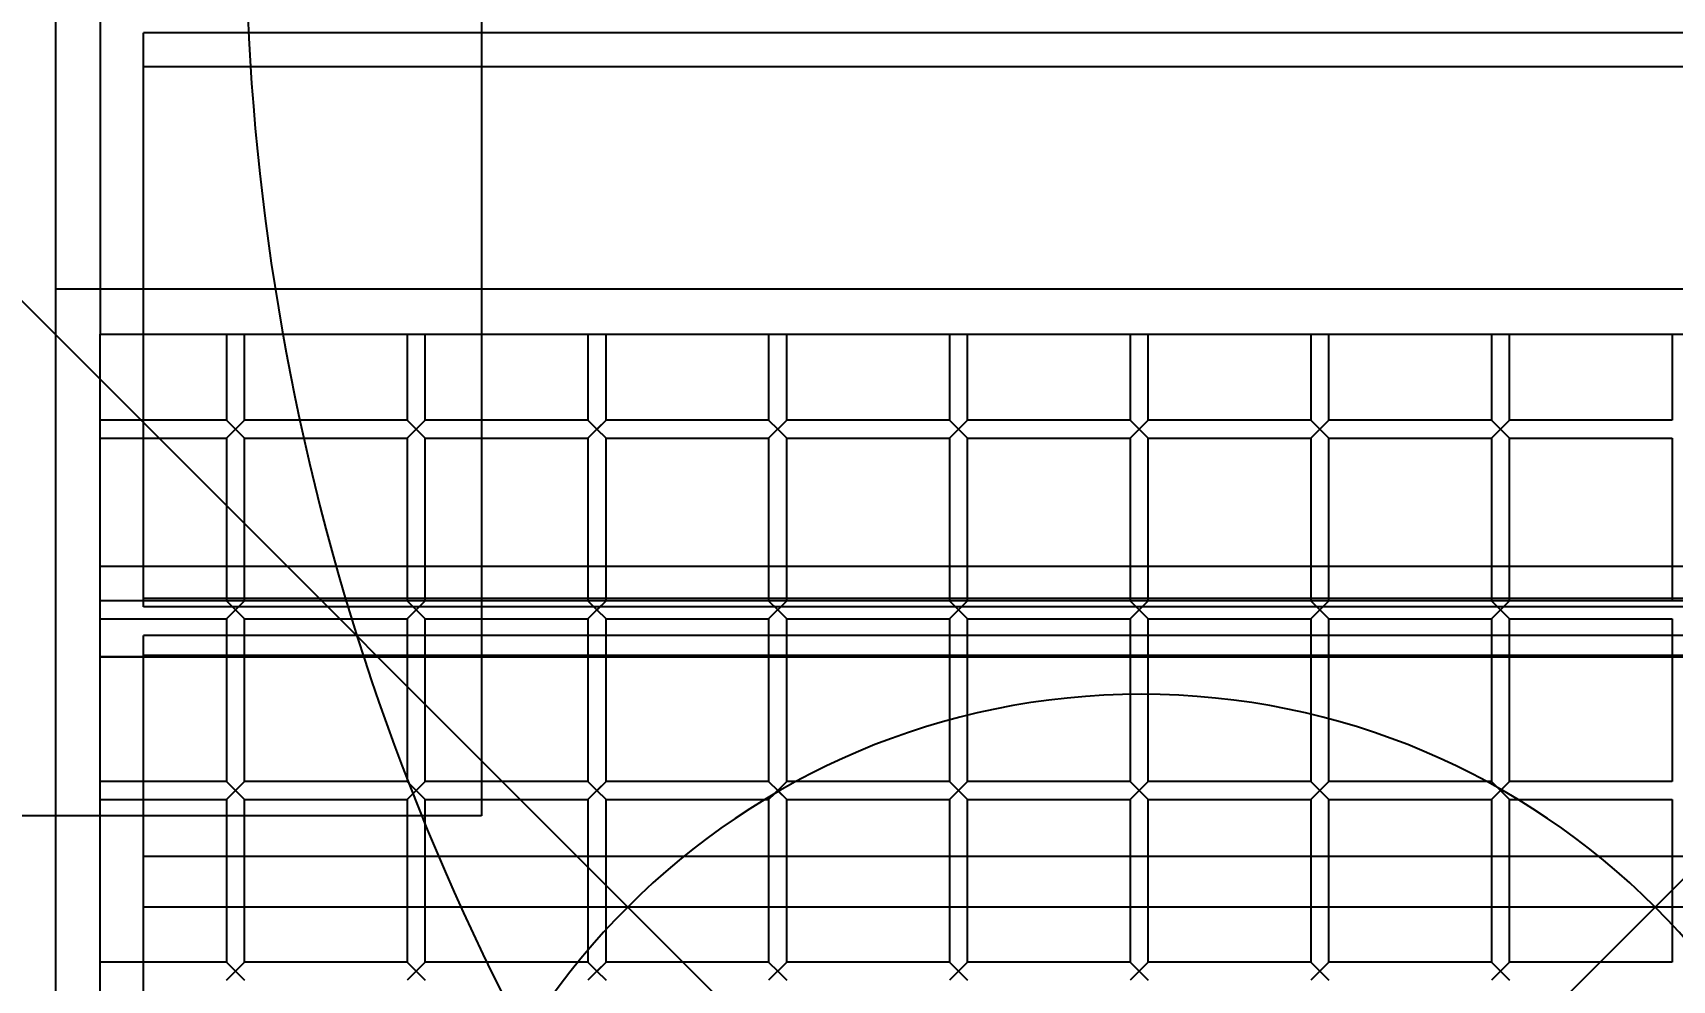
# Model space of a CAD drawing. Header units: centimetres. Extents: x 2097 to 16812, y -3973 to 8191.
# Drawn here: x 11659.16 to 11677.31, y 4775.96 to 4786.44 of the extents above; entities that cross this region are included whole.
import ezdxf
from ezdxf import colors
from ezdxf.entities.mleader import LeaderData, LeaderLine
from ezdxf.math import Vec2, Vec3

# ---------------------------------------------------------------- set-up
doc = ezdxf.new("R2010")
doc.units = ezdxf.units.CM
doc.layers.add('_GAZELEC-RESERVATION', color=1, linetype='Continuous', lineweight=18)
doc.layers.add('Fontanel-rsd', color=7, linetype='Continuous', lineweight=0)
doc.layers.add('prlm-ELEC-CFO', color=201, linetype='Continuous')
doc.layers.add('prlm-VMC', color=93, linetype='Continuous')
doc.styles.get("Standard").update_dxf_attribs({"font": 'isocp.shx', "height": 15})

# ---------------------------------------------------------------- blocks, each defined once
blk = doc.blocks.new('xi.d500')
at = {"layer": 'prlm-VMC'}
for p, q in [((0, 0), (0, 92.024)), ((-32.5, 59.524), (32.5, 59.524))]:
    blk.add_line(p, q, dxfattribs=at)
for centre, radius, start, end in [((0, 59.524), 25, 0, 180), ((0, 59.524), 22.5, 0, 180), ((11.25, 59.524), 11.25, 0, 180), ((0, 35.917), 26.607, 20.016, 159.984), ((0, 59.524), 25, 180, 0)]:
    blk.add_arc(centre, radius, start, end, dxfattribs=at)
blk = doc.blocks.new('xi.lumA')
at = {"layer": 'prlm-ELEC-CFO', "color": 0, "linetype": 'ByBlock', "lineweight": -2, "ltscale": 50}
blk.add_lwpolyline([(-80, -5), (-80, 5), (80, 5), (80, -5)], close=True, dxfattribs=at)
blk = doc.blocks.new('xi.antares2200v')
at = {"layer": 'prlm-VMC', "color": 0}
for p, q in [((-0.43, 61.68), (-0.43, 36.18)), ((-0.92, 61.18), (-0.92, 37.13)), ((-1.4, 46.08), (-1.4, 44.28)), ((-16.52, 44.08), (-16.32, 44.28)), ((-16.42, 44.18), (-16.52, 44.28)), ((-16.52, 44.08), (-16.32, 44.28)), ((-16.52, 44.28), (-16.42, 44.18)), ((-14.42, 44.18), (-14.52, 44.28)), ((-14.52, 44.08), (-14.32, 44.28)), ((-14.52, 44.28), (-14.42, 44.18)), ((-14.42, 44.18), (-14.32, 44.28)), ((-14.42, 44.18), (-14.32, 44.28)), ((-12.42, 44.18), (-12.52, 44.28)), ((-12.52, 44.08), (-12.32, 44.28)), ((-12.52, 44.28), (-12.42, 44.18)), ((-12.42, 44.18), (-12.32, 44.28)), ((-12.42, 44.18), (-12.32, 44.28)), ((-10.42, 44.18), (-10.52, 44.28)), ((-10.52, 44.08), (-10.32, 44.28)), ((-10.52, 44.28), (-10.42, 44.18)), ((-10.42, 44.18), (-10.32, 44.28)), ((-10.42, 44.18), (-10.32, 44.28)), ((-8.52, 44.08), (-8.32, 44.28)), ((-8.42, 44.18), (-8.52, 44.28)), ((-8.52, 44.08), (-8.32, 44.28)), ((-8.52, 44.28), (-8.42, 44.18)), ((-6.52, 44.08), (-6.32, 44.28)), ((-6.42, 44.18), (-6.52, 44.28)), ((-6.52, 44.08), (-6.32, 44.28)), ((-6.52, 44.28), (-6.42, 44.18)), ((-4.42, 44.18), (-4.52, 44.28)), ((-4.52, 44.08), (-4.32, 44.28)), ((-4.52, 44.28), (-4.42, 44.18)), ((-4.42, 44.18), (-4.32, 44.28)), ((-4.42, 44.18), (-4.32, 44.28)), ((-2.42, 44.18), (-2.52, 44.28)), ((-2.52, 44.08), (-2.32, 44.28)), ((-2.52, 44.28), (-2.42, 44.18)), ((-2.32, 44.28), (-2.42, 44.18)), ((-2.42, 44.18), (-2.32, 44.28)), ((-1.4, 44.28), (-1.4, 44.08)), ((-16.52, 44.08), (-16.42, 44.18)), ((-16.42, 44.18), (-16.52, 44.08)), ((-16.32, 44.08), (-16.42, 44.18)), ((-16.32, 44.08), (-16.42, 44.18)), ((-14.42, 44.18), (-14.52, 44.08)), ((-14.32, 44.08), (-14.42, 44.18)), ((-14.32, 44.08), (-14.42, 44.18)), ((-12.42, 44.18), (-12.52, 44.08)), ((-12.32, 44.08), (-12.42, 44.18)), ((-12.32, 44.08), (-12.42, 44.18)), ((-10.42, 44.18), (-10.52, 44.08)), ((-10.32, 44.08), (-10.42, 44.18)), ((-10.32, 44.08), (-10.42, 44.18)), ((-8.52, 44.08), (-8.42, 44.18)), ((-8.42, 44.18), (-8.52, 44.08)), ((-8.32, 44.08), (-8.42, 44.18)), ((-8.32, 44.08), (-8.42, 44.18)), ((-6.52, 44.08), (-6.42, 44.18)), ((-6.42, 44.18), (-6.52, 44.08)), ((-6.32, 44.08), (-6.42, 44.18)), ((-6.32, 44.08), (-6.42, 44.18)), ((-4.42, 44.18), (-4.52, 44.08)), ((-4.32, 44.08), (-4.42, 44.18)), ((-4.32, 44.08), (-4.42, 44.18)), ((-2.42, 44.18), (-2.52, 44.08)), ((-2.32, 44.08), (-2.42, 44.18)), ((-2.32, 44.08), (-2.42, 44.18)), ((-18.32, 44.08), (-16.52, 44.08)), ((-18.32, 43.666), (-18.32, 44.08)), ((-16.52, 44.08), (-16.52, 42.28)), ((-16.32, 44.08), (-14.52, 44.08)), ((-16.32, 42.28), (-16.32, 44.08)), ((-14.52, 44.08), (-14.52, 42.28)), ((-14.32, 44.08), (-12.52, 44.08)), ((-14.32, 42.28), (-14.32, 44.08)), ((-12.52, 44.08), (-12.52, 42.28)), ((-12.32, 44.08), (-10.52, 44.08)), ((-12.32, 42.28), (-12.32, 44.08)), ((-10.52, 44.08), (-10.52, 42.28)), ((-10.32, 44.08), (-8.52, 44.08)), ((-10.32, 42.28), (-10.32, 44.08)), ((-8.52, 44.08), (-8.52, 42.28)), ((-8.32, 44.08), (-6.52, 44.08)), ((-8.32, 42.28), (-8.32, 44.08)), ((-6.52, 44.08), (-6.52, 43.72)), ((-6.32, 44.08), (-6.209, 44.08)), ((-6.32, 43.947), (-6.32, 44.08)), ((-6.32, 42.28), (-6.32, 43.947)), ((-6.209, 44.08), (-4.52, 44.08)), ((-4.52, 44.08), (-4.52, 42.28)), ((-4.32, 44.08), (-2.52, 44.08)), ((-4.32, 42.28), (-4.32, 44.08)), ((-2.52, 44.08), (-2.52, 42.28)), ((-2.32, 44.08), (-0.92, 44.08)), ((-2.32, 42.28), (-2.32, 44.08)), ((-1.4, 44.08), (-1.4, 43.47)), ((-18.32, 42.28), (-18.32, 43.666)), ((-6.52, 43.72), (-6.52, 42.28)), ((-18.52, 43.47), (-18.32, 43.47)), ((-18.32, 43.47), (-18.13, 43.47)), ((-18.13, 43.47), (-6.76, 43.47)), ((-6.76, 43.47), (-6.52, 43.47)), ((-6.52, 43.47), (-6.32, 43.47)), ((-6.32, 43.47), (-4.52, 43.47)), ((-4.52, 43.47), (-4.32, 43.47)), ((-4.32, 43.47), (-2.52, 43.47)), ((-2.52, 43.47), (-2.32, 43.47)), ((-2.32, 43.47), (-1.4, 43.47)), ((-1.4, 43.47), (-1.4, 42.909)), ((-18.52, 42.909), (-18.32, 42.909)), ((-18.32, 42.909), (-17.508, 42.909)), ((-17.508, 42.909), (-7.382, 42.909)), ((-7.382, 42.909), (-6.52, 42.909)), ((-6.52, 42.909), (-6.32, 42.909)), ((-6.32, 42.909), (-4.52, 42.909)), ((-4.52, 42.909), (-4.32, 42.909)), ((-4.32, 42.909), (-2.52, 42.909)), ((-2.52, 42.909), (-2.32, 42.909)), ((-2.32, 42.909), (-1.4, 42.909)), ((-1.4, 42.909), (-1.4, 42.28)), ((-16.613, 42.28), (-18.32, 42.28)), ((-16.52, 42.28), (-16.613, 42.28)), ((-16.52, 42.08), (-16.32, 42.28)), ((-16.42, 42.18), (-16.52, 42.28)), ((-16.52, 42.08), (-16.32, 42.28)), ((-16.52, 42.28), (-16.42, 42.18)), ((-14.52, 42.28), (-16.32, 42.28)), ((-14.42, 42.18), (-14.52, 42.28)), ((-14.52, 42.08), (-14.32, 42.28)), ((-14.52, 42.28), (-14.42, 42.18)), ((-14.42, 42.18), (-14.32, 42.28)), ((-14.42, 42.18), (-14.32, 42.28)), ((-12.52, 42.28), (-14.32, 42.28)), ((-12.42, 42.18), (-12.52, 42.28)), ((-12.52, 42.08), (-12.32, 42.28)), ((-12.52, 42.28), (-12.42, 42.18)), ((-12.42, 42.18), (-12.32, 42.28)), ((-12.42, 42.18), (-12.32, 42.28)), ((-10.52, 42.28), (-12.32, 42.28)), ((-10.52, 42.08), (-10.32, 42.28)), ((-10.42, 42.18), (-10.52, 42.28)), ((-10.52, 42.08), (-10.32, 42.28)), ((-10.52, 42.28), (-10.42, 42.18)), ((-8.52, 42.28), (-10.32, 42.28)), ((-8.52, 42.08), (-8.32, 42.28)), ((-8.42, 42.18), (-8.52, 42.28)), ((-8.52, 42.28), (-8.43, 42.19)), ((-8.384, 42.216), (-8.32, 42.28)), ((-8.277, 42.28), (-8.32, 42.28)), ((-6.52, 42.28), (-8.277, 42.28)), ((-6.52, 42.08), (-6.32, 42.28)), ((-6.42, 42.18), (-6.52, 42.28)), ((-6.52, 42.08), (-6.32, 42.28)), ((-6.52, 42.28), (-6.42, 42.18)), ((-4.52, 42.28), (-6.32, 42.28)), ((-4.42, 42.18), (-4.52, 42.28)), ((-4.52, 42.08), (-4.32, 42.28)), ((-4.52, 42.28), (-4.42, 42.18)), ((-4.32, 42.28), (-4.42, 42.18)), ((-4.42, 42.18), (-4.32, 42.28)), ((-2.52, 42.28), (-4.32, 42.28)), ((-2.42, 42.18), (-2.52, 42.28)), ((-2.52, 42.08), (-2.32, 42.28)), ((-2.52, 42.28), (-2.42, 42.18)), ((-2.32, 42.28), (-2.42, 42.18)), ((-2.42, 42.18), (-2.32, 42.28)), ((-0.92, 42.28), (-2.32, 42.28)), ((-1.4, 42.28), (-1.4, 42.08)), ((-16.52, 42.08), (-16.42, 42.18)), ((-16.429, 42.171), (-16.52, 42.08)), ((-16.42, 42.18), (-16.429, 42.171)), ((-16.32, 42.08), (-16.42, 42.18)), ((-16.388, 42.148), (-16.42, 42.18)), ((-16.32, 42.08), (-16.388, 42.148)), ((-14.42, 42.18), (-14.52, 42.08)), ((-14.32, 42.08), (-14.42, 42.18)), ((-14.32, 42.08), (-14.42, 42.18)), ((-12.42, 42.18), (-12.52, 42.08)), ((-12.32, 42.08), (-12.42, 42.18)), ((-12.32, 42.08), (-12.42, 42.18)), ((-10.52, 42.08), (-10.42, 42.18)), ((-10.42, 42.18), (-10.52, 42.08)), ((-10.32, 42.08), (-10.42, 42.18)), ((-10.32, 42.08), (-10.42, 42.18)), ((-8.52, 42.08), (-8.384, 42.216)), ((-8.52, 42.08), (-8.42, 42.18)), ((-8.42, 42.18), (-8.52, 42.08)), ((-8.43, 42.19), (-8.42, 42.18)), ((-8.32, 42.08), (-8.42, 42.18)), ((-8.32, 42.08), (-8.42, 42.18)), ((-6.52, 42.08), (-6.42, 42.18)), ((-6.42, 42.18), (-6.52, 42.08)), ((-6.32, 42.08), (-6.42, 42.18)), ((-6.32, 42.08), (-6.42, 42.18)), ((-4.42, 42.18), (-4.52, 42.08)), ((-4.32, 42.08), (-4.42, 42.18)), ((-4.32, 42.08), (-4.42, 42.18)), ((-2.42, 42.18), (-2.52, 42.08)), ((-2.32, 42.08), (-2.42, 42.18)), ((-2.32, 42.08), (-2.42, 42.18)), ((-18.32, 42.08), (-16.52, 42.08)), ((-18.32, 40.28), (-18.32, 42.08)), ((-16.52, 42.08), (-16.52, 40.28)), ((-16.32, 42.08), (-16.264, 42.08)), ((-16.32, 40.28), (-16.32, 42.08)), ((-16.264, 42.08), (-14.52, 42.08)), ((-14.52, 42.08), (-14.52, 41.387)), ((-14.32, 42.08), (-12.52, 42.08)), ((-14.32, 41.337), (-14.32, 42.08)), ((-12.52, 42.08), (-12.52, 41.115)), ((-12.32, 42.08), (-10.52, 42.08)), ((-12.32, 41.116), (-12.32, 42.08)), ((-10.52, 42.08), (-10.52, 41.349)), ((-10.32, 42.08), (-8.626, 42.08)), ((-10.32, 41.401), (-10.32, 42.08)), ((-8.626, 42.08), (-8.52, 42.08)), ((-8.52, 42.08), (-8.52, 40.28)), ((-8.32, 42.08), (-6.52, 42.08)), ((-8.32, 40.28), (-8.32, 42.08)), ((-6.52, 42.08), (-6.52, 40.28)), ((-6.32, 42.08), (-4.52, 42.08)), ((-6.32, 40.28), (-6.32, 42.08)), ((-4.52, 42.08), (-4.52, 40.28)), ((-4.32, 42.08), (-2.52, 42.08)), ((-4.32, 40.28), (-4.32, 42.08)), ((-2.52, 42.08), (-2.52, 40.28)), ((-2.32, 42.08), (-0.92, 42.08)), ((-2.32, 40.28), (-2.32, 42.08)), ((-1.4, 42.08), (-1.4, 40.7)), ((-14.52, 41.387), (-14.52, 40.28)), ((-10.32, 40.28), (-10.32, 41.401)), ((-14.32, 40.28), (-14.32, 41.337)), ((-10.52, 41.349), (-10.52, 40.28)), ((-12.52, 41.115), (-12.52, 40.28)), ((-12.32, 40.28), (-12.32, 41.116)), ((-1.4, 40.681), (-23.45, 40.681)), ((-18.32, 40.7), (-18.52, 40.7)), ((-16.52, 40.7), (-18.32, 40.7)), ((-16.32, 40.7), (-16.52, 40.7)), ((-14.52, 40.7), (-16.32, 40.7)), ((-14.32, 40.7), (-14.52, 40.7)), ((-12.52, 40.7), (-14.32, 40.7)), ((-12.32, 40.7), (-12.52, 40.7)), ((-10.52, 40.7), (-12.32, 40.7)), ((-10.32, 40.7), (-10.52, 40.7)), ((-8.52, 40.7), (-10.32, 40.7)), ((-8.32, 40.7), (-8.52, 40.7)), ((-6.52, 40.7), (-8.32, 40.7)), ((-6.32, 40.7), (-6.52, 40.7)), ((-4.52, 40.7), (-6.32, 40.7)), ((-4.32, 40.7), (-4.52, 40.7)), ((-2.52, 40.7), (-4.32, 40.7)), ((-2.32, 40.7), (-2.52, 40.7)), ((-0.92, 40.7), (-2.32, 40.7)), ((-1.4, 40.7), (-1.4, 40.466)), ((-1.4, 40.7), (-0.92, 40.7)), ((-23.45, 40.466), (-1.4, 40.466)), ((-23.45, 40.148), (-1.4, 40.148)), ((-16.52, 40.28), (-18.32, 40.28)), ((-16.52, 40.08), (-16.32, 40.28)), ((-16.42, 40.18), (-16.52, 40.28)), ((-16.52, 40.08), (-16.32, 40.28)), ((-16.52, 40.28), (-16.42, 40.18)), ((-16.52, 40.08), (-16.42, 40.18)), ((-16.42, 40.18), (-16.52, 40.08)), ((-16.32, 40.08), (-16.42, 40.18)), ((-16.32, 40.08), (-16.42, 40.18)), ((-14.52, 40.28), (-16.32, 40.28)), ((-14.42, 40.18), (-14.52, 40.28)), ((-14.52, 40.08), (-14.32, 40.28)), ((-14.52, 40.28), (-14.42, 40.18)), ((-14.42, 40.18), (-14.52, 40.08)), ((-14.42, 40.18), (-14.32, 40.28)), ((-14.42, 40.18), (-14.32, 40.28)), ((-14.32, 40.08), (-14.42, 40.18)), ((-14.32, 40.08), (-14.42, 40.18)), ((-12.52, 40.28), (-14.32, 40.28)), ((-12.42, 40.18), (-12.52, 40.28)), ((-12.52, 40.08), (-12.32, 40.28)), ((-12.52, 40.28), (-12.42, 40.18)), ((-12.42, 40.18), (-12.52, 40.08)), ((-12.42, 40.18), (-12.32, 40.28)), ((-12.42, 40.18), (-12.32, 40.28)), ((-12.32, 40.08), (-12.42, 40.18)), ((-12.32, 40.08), (-12.42, 40.18)), ((-10.52, 40.28), (-12.32, 40.28)), ((-10.52, 40.08), (-10.32, 40.28)), ((-10.42, 40.18), (-10.52, 40.28)), ((-10.52, 40.08), (-10.32, 40.28)), ((-10.52, 40.28), (-10.42, 40.18)), ((-10.52, 40.08), (-10.42, 40.18)), ((-10.42, 40.18), (-10.52, 40.08)), ((-10.32, 40.08), (-10.42, 40.18)), ((-10.32, 40.08), (-10.42, 40.18)), ((-8.52, 40.28), (-10.32, 40.28)), ((-8.52, 40.08), (-8.32, 40.28)), ((-8.42, 40.18), (-8.52, 40.28)), ((-8.52, 40.08), (-8.32, 40.28)), ((-8.52, 40.28), (-8.42, 40.18)), ((-8.52, 40.08), (-8.42, 40.18)), ((-8.42, 40.18), (-8.52, 40.08)), ((-8.32, 40.08), (-8.42, 40.18)), ((-8.32, 40.08), (-8.42, 40.18)), ((-6.52, 40.28), (-8.32, 40.28)), ((-6.52, 40.08), (-6.32, 40.28)), ((-6.42, 40.18), (-6.52, 40.28)), ((-6.52, 40.08), (-6.32, 40.28)), ((-6.52, 40.28), (-6.42, 40.18)), ((-6.52, 40.08), (-6.42, 40.18)), ((-6.42, 40.18), (-6.52, 40.08)), ((-6.32, 40.08), (-6.42, 40.18)), ((-6.32, 40.08), (-6.42, 40.18)), ((-4.52, 40.28), (-6.32, 40.28)), ((-4.42, 40.18), (-4.52, 40.28)), ((-4.52, 40.08), (-4.32, 40.28)), ((-4.52, 40.28), (-4.42, 40.18)), ((-4.42, 40.18), (-4.52, 40.08)), ((-4.32, 40.28), (-4.42, 40.18)), ((-4.42, 40.18), (-4.32, 40.28)), ((-4.32, 40.08), (-4.42, 40.18)), ((-4.32, 40.08), (-4.42, 40.18)), ((-2.52, 40.28), (-4.32, 40.28)), ((-2.42, 40.18), (-2.52, 40.28)), ((-2.52, 40.08), (-2.32, 40.28)), ((-2.52, 40.28), (-2.42, 40.18)), ((-2.42, 40.18), (-2.52, 40.08)), ((-2.32, 40.28), (-2.42, 40.18)), ((-2.42, 40.18), (-2.32, 40.28)), ((-2.32, 40.08), (-2.42, 40.18)), ((-2.32, 40.08), (-2.42, 40.18)), ((-0.92, 40.28), (-2.32, 40.28)), ((-1.4, 40.148), (-1.4, 40.078)), ((-23.45, 40.055), (-1.4, 40.055)), ((-18.32, 40.078), (-18.52, 40.078)), ((-18.32, 40.08), (-16.52, 40.08)), ((-18.32, 38.28), (-18.32, 40.08)), ((-16.52, 40.078), (-18.32, 40.078)), ((-16.52, 40.08), (-16.52, 38.28)), ((-16.32, 40.078), (-16.52, 40.078)), ((-16.32, 40.08), (-14.52, 40.08)), ((-16.32, 38.28), (-16.32, 40.08)), ((-14.52, 40.078), (-16.32, 40.078)), ((-14.52, 40.08), (-14.52, 38.28)), ((-14.32, 40.078), (-14.52, 40.078)), ((-14.32, 40.08), (-12.52, 40.08)), ((-14.32, 38.28), (-14.32, 40.08)), ((-12.52, 40.078), (-14.32, 40.078)), ((-12.52, 40.08), (-12.52, 38.28)), ((-12.32, 40.078), (-12.52, 40.078)), ((-12.32, 40.08), (-10.52, 40.08)), ((-12.32, 38.28), (-12.32, 40.08)), ((-10.52, 40.078), (-12.32, 40.078)), ((-10.52, 40.08), (-10.52, 38.28)), ((-10.32, 40.078), (-10.52, 40.078)), ((-10.32, 40.08), (-8.52, 40.08)), ((-10.32, 38.28), (-10.32, 40.08)), ((-8.52, 40.078), (-10.32, 40.078)), ((-8.52, 40.08), (-8.52, 38.28)), ((-8.32, 40.078), (-8.52, 40.078)), ((-8.32, 40.08), (-6.52, 40.08)), ((-8.32, 38.28), (-8.32, 40.08)), ((-6.52, 40.078), (-8.32, 40.078)), ((-6.52, 40.08), (-6.52, 38.28)), ((-6.32, 40.078), (-6.52, 40.078)), ((-6.32, 40.08), (-4.52, 40.08)), ((-6.32, 38.28), (-6.32, 40.08)), ((-4.52, 40.078), (-6.32, 40.078)), ((-4.52, 40.08), (-4.52, 38.28)), ((-4.32, 40.078), (-4.52, 40.078)), ((-4.32, 40.08), (-2.52, 40.08)), ((-4.32, 38.28), (-4.32, 40.08)), ((-2.52, 40.078), (-4.32, 40.078)), ((-2.52, 40.08), (-2.52, 38.28)), ((-2.32, 40.078), (-2.52, 40.078)), ((-2.32, 40.08), (-0.92, 40.08)), ((-2.32, 38.28), (-2.32, 40.08)), ((-1.4, 40.078), (-2.32, 40.078)), ((-1.4, 40.078), (-1.4, 38.28)), ((-23.97, 39.7), (-0.92, 39.7)), ((-23.45, 39.7), (-1.4, 39.7)), ((-23.45, 39.7), (-1.4, 39.7)), ((-1.4, 39.7), (-0.92, 39.7)), ((-16.52, 38.28), (-18.32, 38.28)), ((-16.52, 38.08), (-16.32, 38.28)), ((-16.42, 38.18), (-16.52, 38.28)), ((-16.52, 38.08), (-16.32, 38.28)), ((-16.52, 38.28), (-16.42, 38.18)), ((-16.52, 38.08), (-16.42, 38.18)), ((-16.42, 38.18), (-16.52, 38.08)), ((-16.32, 38.08), (-16.42, 38.18)), ((-16.32, 38.08), (-16.42, 38.18)), ((-14.52, 38.28), (-16.32, 38.28)), ((-14.52, 38.08), (-14.32, 38.28)), ((-14.42, 38.18), (-14.52, 38.28)), ((-14.52, 38.28), (-14.42, 38.18)), ((-14.42, 38.18), (-14.52, 38.08)), ((-14.42, 38.18), (-14.32, 38.28)), ((-14.42, 38.18), (-14.32, 38.28)), ((-14.32, 38.08), (-14.42, 38.18)), ((-14.32, 38.08), (-14.42, 38.18)), ((-12.52, 38.28), (-14.32, 38.28)), ((-12.52, 38.08), (-12.32, 38.28)), ((-12.42, 38.18), (-12.52, 38.28)), ((-12.52, 38.28), (-12.42, 38.18)), ((-12.42, 38.18), (-12.52, 38.08)), ((-12.42, 38.18), (-12.32, 38.28)), ((-12.42, 38.18), (-12.32, 38.28)), ((-12.32, 38.08), (-12.42, 38.18)), ((-12.32, 38.08), (-12.42, 38.18)), ((-10.52, 38.28), (-12.32, 38.28)), ((-10.52, 38.08), (-10.32, 38.28)), ((-10.42, 38.18), (-10.52, 38.28)), ((-10.52, 38.08), (-10.32, 38.28)), ((-10.52, 38.28), (-10.42, 38.18)), ((-10.52, 38.08), (-10.42, 38.18)), ((-10.42, 38.18), (-10.52, 38.08)), ((-10.32, 38.08), (-10.42, 38.18)), ((-10.32, 38.08), (-10.42, 38.18)), ((-8.52, 38.28), (-10.32, 38.28)), ((-8.52, 38.08), (-8.32, 38.28)), ((-8.42, 38.18), (-8.52, 38.28)), ((-8.52, 38.08), (-8.32, 38.28)), ((-8.52, 38.28), (-8.42, 38.18)), ((-8.52, 38.08), (-8.42, 38.18)), ((-8.42, 38.18), (-8.52, 38.08)), ((-8.32, 38.08), (-8.42, 38.18)), ((-8.32, 38.08), (-8.42, 38.18)), ((-6.52, 38.28), (-8.32, 38.28)), ((-6.52, 38.08), (-6.32, 38.28)), ((-6.42, 38.18), (-6.52, 38.28)), ((-6.52, 38.08), (-6.32, 38.28)), ((-6.52, 38.28), (-6.42, 38.18)), ((-6.52, 38.08), (-6.42, 38.18)), ((-6.42, 38.18), (-6.52, 38.08)), ((-6.32, 38.08), (-6.42, 38.18)), ((-6.32, 38.08), (-6.42, 38.18)), ((-4.52, 38.28), (-6.32, 38.28)), ((-4.52, 38.08), (-4.32, 38.28)), ((-4.42, 38.18), (-4.52, 38.28)), ((-4.52, 38.28), (-4.42, 38.18)), ((-4.42, 38.18), (-4.52, 38.08)), ((-4.32, 38.28), (-4.42, 38.18)), ((-4.42, 38.18), (-4.32, 38.28)), ((-4.32, 38.08), (-4.42, 38.18)), ((-4.32, 38.08), (-4.42, 38.18)), ((-2.52, 38.28), (-4.32, 38.28)), ((-2.52, 38.08), (-2.32, 38.28)), ((-2.42, 38.18), (-2.52, 38.28)), ((-2.52, 38.28), (-2.42, 38.18)), ((-2.42, 38.18), (-2.52, 38.08)), ((-2.32, 38.28), (-2.42, 38.18)), ((-2.42, 38.18), (-2.32, 38.28)), ((-2.32, 38.08), (-2.42, 38.18)), ((-2.32, 38.08), (-2.42, 38.18)), ((-0.92, 38.28), (-2.32, 38.28)), ((-1.4, 38.28), (-1.4, 38.08)), ((-18.32, 37.13), (-18.32, 38.08)), ((-18.32, 38.08), (-16.52, 38.08)), ((-16.52, 38.08), (-16.52, 37.13)), ((-16.32, 37.13), (-16.32, 38.08)), ((-16.32, 38.08), (-14.52, 38.08)), ((-14.52, 38.08), (-14.52, 37.13)), ((-14.32, 37.13), (-14.32, 38.08)), ((-14.32, 38.08), (-12.52, 38.08)), ((-12.52, 38.08), (-12.52, 37.13)), ((-12.32, 37.13), (-12.32, 38.08)), ((-12.32, 38.08), (-10.52, 38.08)), ((-10.52, 38.08), (-10.52, 37.13)), ((-10.32, 37.13), (-10.32, 38.08)), ((-10.32, 38.08), (-8.52, 38.08)), ((-8.52, 38.08), (-8.52, 37.13)), ((-8.32, 37.13), (-8.32, 38.08)), ((-8.32, 38.08), (-6.52, 38.08)), ((-6.52, 38.08), (-6.52, 37.13)), ((-6.32, 37.13), (-6.32, 38.08)), ((-6.32, 38.08), (-4.52, 38.08)), ((-4.52, 38.08), (-4.52, 37.13)), ((-4.32, 37.13), (-4.32, 38.08)), ((-4.32, 38.08), (-2.52, 38.08)), ((-2.52, 38.08), (-2.52, 37.13)), ((-2.32, 37.13), (-2.32, 38.08)), ((-2.32, 38.08), (-0.92, 38.08)), ((-1.4, 38.08), (-1.4, 37.13)), ((-0.92, 37.13), (-23.97, 37.13)), ((-1.4, 37.13), (-1.4, 34.172)), ((-0.92, 36.18), (-0.92, 37.13)), ((-24.47, 36.63), (-0.43, 36.63)), ((-0.43, 36.63), (-0.43, 2)), ((-0.92, 11.18), (-0.92, 36.18)), ((-23.45, 34.172), (-1.4, 34.172)), ((-1.4, 34.172), (-1.4, 33.794)), ((-23.45, 33.794), (-1.4, 33.794))]:
    blk.add_line(p, q, dxfattribs=at)
blk.add_circle((-12.445, 49.155), 20, dxfattribs=at)
blk.add_arc((-12.445, 49.155), 8.04, 180, 360, dxfattribs=at)

msp = doc.modelspace()

# ---------------------------------------------------------------- block references
at = {"layer": 'prlm-ELEC-CFO'}
msp.add_blockref('xi.lumA', (11584.126, 4782.776), dxfattribs=at)
at = {"layer": 'prlm-VMC'}
for name, p, rotation in [('xi.d500', (11713.521, 4813.172), 134.9999999999959), ('xi.antares2200v', (11658.986, 4820.237), 180)]:
    msp.add_blockref(name, p, dxfattribs=dict(at, rotation=rotation))

# ---------------------------------------------------------------- leaders
at = {"layer": '_GAZELEC-RESERVATION', "color": 6}
ml = msp.add_multileader_mtext('Standard', dxfattribs=at)
ml.set_content('résa n°19 EU\\P25X25 A.inf: +204.08', color=6)
ml.set_leader_properties()
ml.build(insert=Vec2(0, 0))
ml.multileader.update_dxf_attribs({"has_text_frame": 1, "arrow_head_size": 8, "scale": 20})
ctx = ml.context
ctx.base_point, ctx.scale, ctx.char_height, ctx.arrow_head_size, ctx.landing_gap_size, ctx.plane_origin = Vec3(11201.991, 4815.997), 20, 8, 8, 4, Vec3(10699.893, 4590.317)
notes = []
notes.append((ctx, [(0, (1, 1, 0), (11314.379, 4815.997), (-1, 0), 8.984, [(0, [(11445.345, 4756.233)], 0, [])])]))
ctx.mtext.insert, ctx.mtext.width, ctx.mtext.flow_direction = Vec3(11205.991, 4819.997), 156.88504, 5
ml = msp.add_multileader_mtext('Standard', dxfattribs=at)
ml.set_content('résa n°35 VMC\\P500X200 A.inf: +204.50', color=6)
ml.set_leader_properties()
ml.build(insert=Vec2(0, 0))
ml.multileader.update_dxf_attribs({"has_text_frame": 1, "arrow_head_size": 8, "scale": 20})
ctx = ml.context
ctx.base_point, ctx.scale, ctx.char_height, ctx.arrow_head_size, ctx.landing_gap_size, ctx.plane_origin = Vec3(11143.041, 4778.792), 20, 8, 8, 4, Vec3(10515.726, 4597.495)
notes.append((ctx, [(0, (1, 1, 0), (11266.432, 4778.792), (-1, 0), 8.984, [(0, [(11445.345, 4743.483)], 0, [])])]))
ctx.mtext.insert, ctx.mtext.width, ctx.mtext.flow_direction = Vec3(11147.041, 4782.792), 156.88504, 5
at = {"layer": 'Fontanel-rsd', "color": 140}
ml = msp.add_multileader_mtext('Standard', dxfattribs=at)
ml.set_content('Cheminée visite drain Ø160', color=140)
ml.set_leader_properties()
ml.build(insert=Vec2(0, 0))
ml.multileader.update_dxf_attribs({"has_text_frame": 1, "text_right_attachment_type": 6, "dogleg_length": 10, "arrow_head_size": 15})
ctx = ml.context
ctx.base_point, ctx.char_height, ctx.arrow_head_size, ctx.plane_origin = Vec3(11680.634, 4798.583), 10, 15, Vec3(11926.028, 4759.055)
ctx.right_attachment, ctx.text_align_type = 6, 2
notes.append((ctx, [(0, (1, 1, 0), (11848.133, 4791.583), (-1, 0), 10, [(0, [(11915.246, 4759.429)], 0, [])])]))
ctx.mtext.insert, ctx.mtext.width, ctx.mtext.alignment, ctx.mtext.flow_direction = Vec3(11836.133, 4803.583), 221.19253, 3, 5
for ctx, leaders in notes:
    for number, flags, end, landing, length, lines in leaders:
        leader = LeaderData()
        leader.index, (leader.has_last_leader_line, leader.has_dogleg_vector, leader.attachment_direction) = number, flags
        leader.last_leader_point, leader.dogleg_vector, leader.dogleg_length = Vec3(end), Vec3(landing), length
        for number, points, colour, breaks in lines:
            line = LeaderLine()
            line.index, line.vertices, line.color, line.breaks = number, Vec3.list(points), colors.encode_raw_color(colour), breaks
            leader.lines.append(line)
        ctx.leaders.append(leader)

doc.saveas('drawing.dxf')
